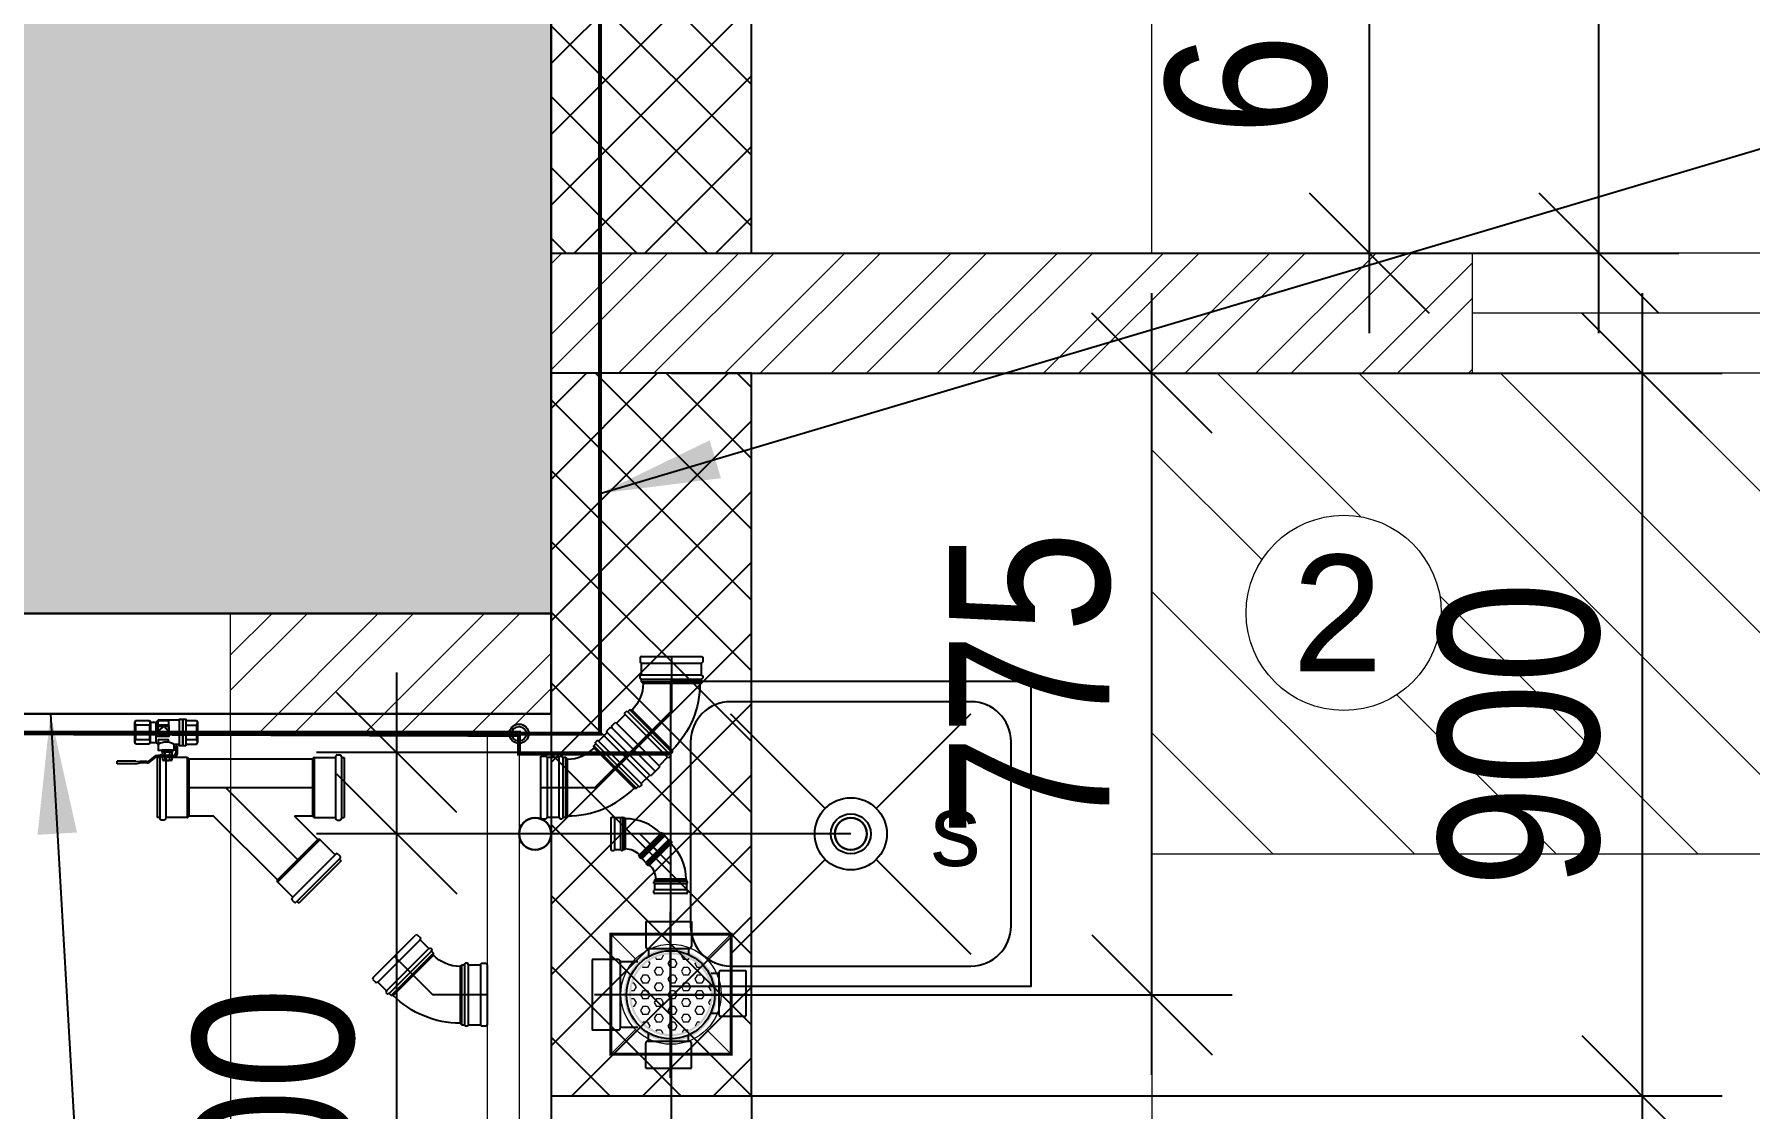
# Model space of a CAD drawing. Header units: inches. Extents: x 5899882 to 5988838, y -468923 to -96891.
# Drawn here: x 5958184 to 5960325, y -377600 to -376259 of the extents above; entities that cross this region are included whole.
import ezdxf

# ---------------------------------------------------------------- set-up
doc = ezdxf.new("R2010")
doc.units = ezdxf.units.IN
doc.header["$MEASUREMENT"] = 0
doc.linetypes.add('1', pattern=[0])
doc.layers.get('Defpoints').update_dxf_attribs({"color": 8})
for name, color, linetype in [('0- SLC ARCH LAYOUT', 7, 'Continuous'), ('0- SLC DIMENSION', 7, 'Continuous'), ('0-SLC-40 MM Waste water pipe', 3, 'Continuous'), ('0-SLC-75MM WASTE PIPE', 6, 'Continuous'), ('0-SLC-DOMESTIC LINE', 5, 'DOMESTIC_LINE'), ('0-SLC-Multi nahani trap', 6, 'Continuous'), ('0-SLC-Raised portion', 1, 'Continuous'), ('0-SLC-Toilet fixture', 5, 'Continuous'), ('P-TEXT', 7, 'Continuous')]:
    doc.layers.add(name, color=color, linetype=linetype)
for name, color, linetype, lineweight in [('0-SLC-100 mm Multi nahani trap jali', 253, 'Continuous', 13), ('ARCL-HATCH-B', 8, 'Continuous', 5), ('ARLC-COL', 8, 'Continuous', 30), ('ARLC-DOOR-W', 8, 'Continuous', 5), ('ARLC-ELE0', 8, 'Continuous', 9), ('ARLC-EXIS.FURN', 8, 'Continuous', 9), ('ARLC-FUR (NOMN)', 8, 'Continuous', 9), ('ARLC-FURN', 8, 'Continuous', 9), ('ARLC-HATCH-C', 8, 'Continuous', 5), ('ARLC-SINK', 8, 'Continuous', 9), ('ARLC-WALL', 8, 'Continuous', 15), ('P-Ball valve', 7, 'Continuous', 0)]:
    doc.layers.add(name, color=color, linetype=linetype, lineweight=lineweight)
doc.styles.add('ARIAL', font='tahoma.ttf')
doc.styles.get("Standard").update_dxf_attribs({"font": 'arial.ttf'})
doc.styles.add('swis cn bt', font='swissc.ttf')
doc.linetypes.add('DOMESTIC_LINE', pattern='A,0.5,-0.2,["DWS",ARIAL,S=0.1,R=0,X=-0.1,Y=-0.05],-0.25', length=0.95)
doc.dimstyles.new('SLC', dxfattribs={"dimtxt": 200, "dimasz": 150, "dimexe": 100, "dimexo": 0, "dimgap": 50, "dimtad": 1, "dimdec": 0, "dimrnd": 5, "dimzin": 1, "dimdsep": 46, "dimtxsty": 'swis cn bt', "dimblk": 'OBLIQUE', "dimcen": 60, "dimdle": 100, "dimclrd": 256, "dimclre": 256, "dimclrt": 256, "dimazin": 0, "dimtfac": 1, "dimtdec": 0, "dimtofl": 0, "dimtmove": 0, "dimatfit": 3, "dimfxl": 0.18, "dimtolj": 1, "dimtzin": 0, "dimarcsym": 0})
pattern_1 = [(45, (-5568073.500000953, 103534.9999999981), (-66.29126073623883, 66.29126073623884), []), (45, (-5568029.305827203, 103534.9999999981), (-66.29126073623883, 66.29126073623884), [])]

# ---------------------------------------------------------------- blocks, each defined once
blk = doc.blocks.new('Hex Nut - 10 mm side')
at = {"color": 0, "linetype": 'Continuous'}
for p, q in [((-7.038128325136582, -6.819083999600023), (-7.038128325136582, 6.819083999599968)), ((-0.6705482651999973, 9.092111736999954), (-6.367580059936572, 9.092111736999954)), ((-0.6705482651999973, 4.546055474799968), (-6.367580059936572, 4.546055474799968)), ((1.42e-14, -6.819083999600023), (0, 6.819083999599968)), ((-0.6705482651999829, -4.546055474800028), (-6.367580059936572, -4.546055474800028)), ((-0.6705482651999829, -9.09211173700001), (-6.367580059936572, -9.092111737000037))]:
    blk.add_line(p, q, dxfattribs=at)
for centre, radius, start, end in [((-2.849807567936564, 6.819083999599968), 4.188320757199996, 147.1327799999998, 212.8672200000001), ((8.709871674863408, -2.84e-14), 15.748, 163.2213499999999, 196.7786500000001), ((-15.74799999999997, -5.68e-14), 15.748, 343.2213499999999, 16.7786500000001), ((-4.188320757200002, 6.819083999599968), 4.188320757199996, 327.1327799999999, 32.86722000000015), ((-2.849807567936508, -6.819083999600023), 4.188320757199996, 147.1327799999998, 212.8672200000001), ((-4.188320757199946, -6.819083999600023), 4.188320757199996, 327.1327799999999, 32.86722000000015)]:
    blk.add_arc(centre, radius, start, end, dxfattribs=at)
blk = doc.blocks.new('balval')
at = {"layer": 'P-TEXT', "color": 7}
for p, q in [((30.723757147789, 164.3797701895237), (31.01263010501862, 262.1922963261604)), ((47.15560209751129, 164.3312414586544), (47.39594662189483, 245.7119226455688)), ((66.8222290277481, 297.7910023331642), (221.9041172266007, 297.3329935371875)), ((83.20554530620574, 281.3106286227703), (226.2986456155777, 280.8880267441273)), ((294.4987572431564, 301.9837716221809), (375.9562641382217, 364.5342525243759)), ((298.8932856321335, 285.538804858923), (380.3507927656174, 348.0892857909203)), ((393.9634455442428, 369.3462457060814), (479.4213310480118, 369.093859910965)), ((398.3579736948014, 352.9012789428234), (479.3728023767471, 352.6620150208473)), ((533.1741045713425, 349.0483497977257), (479.3728023767471, 352.6620150208473)), ((533.2673879861832, 380.6341550052166), (479.4213310480118, 369.093859910965)), ((533.1741045713425, 349.0483497977257), (761.5904105901718, 347.7739222049713)), ((533.2673879861832, 380.6341550052166), (759.7573226690292, 379.7041019797325)), ((759.7573226690292, 379.7041019797325), (761.5904105901718, 347.7739222049713)), ((-218.3392885923386, -125.3169613182544), (-217.6089240312576, 121.9845266640186)), ((-206.4869035482407, 141.117712020874), (-217.6089240312576, 121.9845266640186)), ((-207.1687914133072, -89.76966279745102), (-206.6485863924027, 86.37186834216118)), ((-74.62816059589385, 85.9819678068161), (-206.6485863924027, 86.37186834216118)), ((-74.46647775173187, 140.7278114557266), (-206.4869035482407, 141.117712020874)), ((0.4269787073135376, 144.575077265501), (64.1683257818222, 144.3868277072906)), ((30.723757147789, 164.3797701895237), (47.15560209751129, 164.3312414586544)), ((135.6360200643539, -16.56622946262359), (186.0495094060898, 43.53227385878563)), ((186.0495094060898, 43.53227385878563), (260.0544155836105, -16.9336786866188)), ((260.5264426469803, 142.8947154581547), (285.7536388635635, 120.4979282915592)), ((285.7536388635635, 120.4979282915592), (285.0232745409012, -126.8035596609115)), ((356.6984831094742, 120.288404405117), (285.7536388635635, 120.4979282915592)), ((355.9681190252304, -127.0130835473537), (356.6984831094742, 120.288404405117)), ((367.8205038309097, 139.4215897917747), (356.6984831094742, 120.288404405117)), ((367.1386159658432, -91.4657850265503), (367.6588209867477, 84.6757460832596)), ((535.3833988904953, 84.18039920926094), (367.6588209867477, 84.6757460832596)), ((535.5450817346572, 138.9262428879738), (367.8205038309097, 139.4215897917747)), ((534.8631941080093, -91.96113193035126), (535.3833988904953, 84.18039920926094)), ((535.5450817346572, 138.9262428879738), (546.5538960695266, 119.7276977598667)), ((546.5538960695266, 119.7276977598667), (545.8235317468643, -127.573790192604)), ((-217.9741064310074, -1.666217327117919), (-229.0395239591599, -1.633537441492079)), ((-207.3304740190506, -144.5155064463615), (-218.3392885923386, -125.3169613182544)), ((-75.31004846096037, -144.9054070115089), (-207.3304740190506, -144.5155064463615)), ((-75.14836561679842, -90.15956333279608), (-207.1687914133072, -89.76966279745102)), ((-0.4406226873397828, -149.1949727833271), (257.9528309106827, -149.9580952525139)), ((185.6936508417129, -76.96145755052565), (135.6360200643539, -16.56622946262359)), ((260.0544155836105, -16.9336786866188), (185.6936508417129, -76.96145755052565)), ((259.1354197263718, -149.5148710012436), (285.0232745409012, -126.8035596609115)), ((355.9681190252304, -127.0130835473537), (285.0232745409012, -126.8035596609115)), ((366.9769331216812, -146.2116287052631), (355.9681190252304, -127.0130835473537)), ((534.7015110254289, -146.7069755792618), (366.9769331216812, -146.2116287052631)), ((534.8631941080093, -91.96113193035126), (367.1386159658432, -91.4657850265503)), ((534.7015110254289, -146.7069755792618), (545.8235317468643, -127.573790192604))]:
    blk.add_line(p, q, dxfattribs=at)
for points in [[(259.4955321550369, 143.8099610209465), (259.7092198133469, 216.1646485328674), (64.38201320171356, 216.7415152490139), (64.1683257818222, 144.3868277072906)], [(136.0347672700882, 118.4496504664421), (135.9441863298416, 87.77890703082085), (260.3625818490982, 87.41145780682562), (260.5264426469803, 142.8947154581547), (258.1339617967606, 142.9017812609671)]]:
    blk.add_lwpolyline(points, dxfattribs=at)
for points in [[(85.3098052740097, 216.6797084510327), (215.0080426931381, 216.29666608572), (215.0703390836716, 237.3901866078377), (85.37210142612456, 237.7732289731504)], [(-74.40127885341643, 162.8042221069336), (-38.6677588224411, 162.6986890435219), (-39.62808358669282, -162.4674551784992), (-75.36160337924956, -162.3619221150875)], [(-38.6677588224411, 162.6986890435219), (0.4801622629165652, 162.5830721259117), (-0.4801622629165652, -162.5830721259117), (-39.62808358669282, -162.4674551784992)], [(265.9666591882706, -83.30679619312286), (129.3318389654159, -82.90326777100562), (129.7237764596939, 49.80688819289207), (266.3585969209671, 49.40335977077484)], [(259.8764864206314, -77.18054431676866), (135.4580909013748, -76.81309509277344), (135.813949227333, 43.68063628673553), (260.2323447465896, 43.31318709254264)], [(259.6773723363877, -144.6007289290428), (135.2589765787124, -144.2332797050475), (135.4228371381759, -88.75002205371857), (259.8412328958511, -89.11747127771376)]]:
    blk.add_lwpolyline(points, close=True, dxfattribs=at)
for centre, radius, start, end in [((66.71678268909454, 262.0868500173092), 35.70430802644214, 89.83078684659043, 179.8307868532457), ((83.10009872913359, 245.6064763367176), 35.70430802644214, 89.83078684659043, 179.8307868532457), ((224.0745943784714, 832.3490054607391), 535.0204145067867, 269.7675612214612, 277.5637318207521), ((228.4691225290298, 815.9040386676788), 535.0204145067867, 269.7675612214612, 277.5637318207521), ((393.8579992055893, 333.6420934200287), 35.70430802644214, 89.83078684659043, 120.0919149602036), ((398.2525275945663, 317.1971266269684), 35.70430802644214, 89.83078684659043, 120.0919149602036), ((-124.6908415555954, 42.09405279159546), 93.15361990393204, 151.6197873277567, 208.0417863799496), ((-181.3879803419113, 112.3555080294609), 36.23876032667783, 145.9055133933297, 225.8083647533123), ((162.4240671396255, 312.2998362481594), 194.5481153919255, 239.6655960784881, 299.54462440118), ((259.3412197828294, 141.5597094297409), 1.785215401322135, 48.40122639512991, 123.496198317623), ((449.616565823555, 40.39793053269386), 93.15361990393204, 151.6197873277567, 208.0417863799496), ((392.9194267988205, 110.6593858003616), 36.23876032667783, 145.9055133933297, 225.8083647533123), ((453.1655517816544, 40.38744920492172), 93.15361990393204, 331.6197873277567, 28.04178637994958), ((510.2767091989517, 110.3127903938293), 36.23876032667866, 313.8532089528494, 33.75606031266135), ((-182.062101483345, -115.9020539820194), 36.23876032667783, 133.8532089528495, 213.7560603126613), ((-124.9509440660476, -45.97671276330948), 93.15361990393204, 151.6197873277567, 208.0417863799496), ((257.9581030607223, -148.1728876233101), 1.785215401322135, 269.8307868465905, 311.2603473175367), ((392.2453058958053, -117.5981762111187), 36.23876032667783, 133.8532089528495, 213.7560603126613), ((449.3564633131027, -47.67283502221107), 93.15361990393204, 151.6197873277567, 208.0417863799496), ((452.9054492712019, -47.68331637978554), 93.15361990393204, 331.6197873277567, 28.04178637994958), ((509.6025880575178, -117.9447715878486), 36.23876032667866, 325.9055133933298, 45.80836475331235)]:
    blk.add_arc(centre, radius, start, end, dxfattribs=at)
at = {"layer": 'P-TEXT', "color": 7, "xscale": 6.18499828221724, "yscale": 6.18499828221724, "zscale": 6.18499828221724, "rotation": 269.8307868527402}
for p in [(150.2212203741073, 237.5817077755928), (150.3983093500137, 297.5441741347313)]:
    blk.add_blockref('Hex Nut - 10 mm side', p, dxfattribs=at)
blk = doc.blocks.new('DJK')
for p, q in [((5608908.5, -121232.5000000001), (5609026.680194846, -121350.6801948465)), ((5609090.319805154, -121350.6801948463), (5609208.5, -121232.4999999998)), ((5608908.5, -121532.5), (5609026.680194846, -121414.3198051535)), ((5609090.319805154, -121414.3198051535), (5609208.5, -121532.4999999999))]:
    blk.add_line(p, q)
for radius in [45, 25]:
    blk.add_circle((5609058.5, -121382.5000000001), radius)
at = {"layer": 'ARLC-SINK'}
for p, q in [((5608908.499999859, -121232.4999998838), (5609026.680194706, -121350.6801947302)), ((5609090.319805013, -121350.6801947302), (5609208.499999859, -121232.4999998838)), ((5608908.499999859, -121532.4999998847), (5609026.680194706, -121414.3198050374)), ((5609090.319805013, -121414.3198050374), (5609208.499999859, -121532.4999998847))]:
    blk.add_line(p, q, dxfattribs=at)
blk.add_lwpolyline([(5608833.499999859, -121572.4999998838), (5609283.499999859, -121572.4999998838), (5609283.499999859, -121192.4999998838), (5608833.499999859, -121192.4999998838)], close=True, dxfattribs=at)
blk.add_lwpolyline([(5608908.499999857, -121547.4999998838), (5609208.499999858, -121547.4999998838, 0.4142135623730948), (5609258.499999857, -121497.4999998838), (5609258.499999857, -121267.4999998838, 0.4142135623730948), (5609208.499999858, -121217.4999998838), (5608908.499999856, -121217.4999998838, 0.4142135623730948), (5608858.499999857, -121267.4999998838), (5608858.499999857, -121497.4999998838, 0.414213562373095)], format="xyb", close=True, dxfattribs=at)
for radius in [45, 25]:
    blk.add_circle((5609058.499999859, -121382.4999998838), radius, dxfattribs=at)
blk.add_text('s', height=90, dxfattribs=at).set_placement((5609157.751313711, -121422.577057063))
blk = doc.blocks.new('A$C7CE91767')
at = {"layer": 'ARLC-COL'}
blk.add_lwpolyline([(750.0000000018626, -750.0000000000873), (-499.9999999981374, -750.0000000000873), (-499.9999999981374, -875.0000000000873), (750.0000000018626, -875.0000000000873)], close=True, dxfattribs=at)
blk = doc.blocks.new('A$C250334D4')
at = {"layer": 'ARCL-HATCH-B'}
h = blk.add_hatch(dxfattribs=at)
h.set_pattern_fill('ANSI32', color=256, scale=250)
h.set_pattern_definition(pattern_1)
h.paths.add_polyline_path([(14794.99999983981, -19425.00000000093), (13644.99999904633, -19425.00000000093), (13644.99999904633, -19574.99999999907), (14794.99999983981, -19574.99999999907)])
h = blk.add_hatch(dxfattribs=at)
h.set_pattern_fill('ANSI32', color=256, scale=250)
h.set_pattern_definition(pattern_1)
h.paths.add_polyline_path([(13644.99999904633, -19875), (13244.99999904633, -19875), (13244.99999904633, -20025), (13644.99999904633, -20025)])
at = {"layer": 'ARLC-HATCH-C', "ltscale": 0.1}
blk.add_hatch(color=256, dxfattribs=at).paths.add_polyline_path([(12894.99999904633, -19125), (12894.99999904633, -19875), (13644.99999904633, -19875), (13644.99999904633, -19125)])
at = {"layer": 'ARLC-HATCH-C'}
h = blk.add_hatch(dxfattribs=at)
h.set_pattern_fill('ANSI31', color=256, scale=1000, angle=90, style=0)
h.set_pattern_definition([(135, (-5614681.907642787, 105629.4779882836), (-88.38834764831844, -88.38834764831843), [])])
h.paths.add_polyline_path([(14394.99999904633, -19574.99999999907), (14394.99999904633, -20174.99999999907), (17054.99999904633, -20174.99999999907), (17054.99999904633, -19574.99999999907)])
h.paths.add_polyline_path([(14756.1249632432, -19874.18755328021, -1), (14512.50009562197, -19874.18755328021, -1)], flags=16)
h.paths.add_polyline_path([(19695.0000006333, -20184.99999999907), (19695.0000006333, -19574.99999999907), (18245.0000006333, -19574.99999999907), (18245.0000006333, -20184.99999999907)])
h.paths.add_polyline_path([(18391.00009720894, -19901.68755328021, -1), (18634.62496483018, -19901.68755328021, -1)], flags=16)
h.paths.add_polyline_path([(14533.60997685575, -19983.53296833375), (14719.55385640814, -19983.53296833375), (14719.55385640814, -19764.56545577285), (14533.60997685575, -19764.56545577285)], flags=24)
h.paths.add_polyline_path([(18412.25873354636, -20010.88421323011), (18597.90510289147, -20010.88421323011), (18597.90510289147, -19792.80923129106), (18412.25873354636, -19792.80923129106)], flags=24)
at = {"layer": 'ARLC-COL'}
blk.add_lwpolyline([(13644.99999904633, -19125), (12894.99999904633, -19125), (12894.99999904633, -19875), (13644.99999904633, -19875)], close=True, dxfattribs=at)
at = {"layer": 'ARLC-DOOR-W'}
for p, q in [((15994.99999983888, -19424.99999999696), (14794.99999983981, -19424.99999999748)), ((15994.99999983888, -19499.99999999789), (14794.99999983981, -19499.99999999841)), ((15994.99999983888, -19574.99999999881), (14794.99999983981, -19574.99999999933))]:
    blk.add_line(p, q, dxfattribs=at)
at = {"layer": 'ARLC-DOOR-W', "ltscale": 0.1}
blk.add_line((13604.99999904633, -20025), (13604.99999904633, -21145.00000000186), dxfattribs=at)
at = {"layer": 'ARLC-DOOR-W'}
blk.add_lwpolyline([(13644.99999904633, -20025), (13564.99999904633, -20025), (13564.99999904633, -21145.00000000186), (13644.99999904633, -21145.00000000186)], close=True, dxfattribs=at)
at = {"layer": 'ARLC-ELE0'}
blk.add_line((13244.99999904633, -20025), (13244.99999904633, -21145), dxfattribs=at)
at = {"layer": 'ARLC-EXIS.FURN'}
blk.add_lwpolyline([(14394.99999904633, -20174.99999999907), (17054.99999904633, -20174.99999999907), (17054.99999904633, -19574.99999999907), (14394.99999904633, -19574.99999999907)], close=True, dxfattribs=at)
at = {"layer": 'ARLC-FUR (NOMN)'}
blk.add_circle((14634.31252943259, -19874.18755328021), 121.8124338106163, dxfattribs=at)
at = {"layer": 'ARLC-FURN', "ltscale": 0.1}
blk.add_line((14394.99999904633, -19425.00000000093), (14394.99999904633, -11450.00000000559), dxfattribs=at)
at = {"layer": 'ARLC-FURN'}
blk.add_line((14394.99999904633, -19574.99999999907), (14394.99999904633, -22074.99999999907), dxfattribs=at)
at = {"layer": 'ARLC-WALL', "ltscale": 0.1}
for p, q in [((17145.0000006333, -19425.00000000093), (13644.99999904633, -19425.00000000093)), ((14794.99999983981, -19574.99999999933), (14794.99999983981, -19424.99999999748)), ((17145.0000006333, -19574.99999999907), (13644.99999904633, -19574.99999999907))]:
    blk.add_line(p, q, dxfattribs=at)
at = {"layer": 'ARLC-WALL'}
blk.add_lwpolyline([(13244.99999904633, -19875), (13644.99999904633, -19875), (13644.99999904633, -20025), (13244.99999904633, -20025)], close=True, dxfattribs=at)
at = {"color": 1}
blk.add_blockref('A$C7CE91767', (12894.99999904633, -19125), dxfattribs=at)
at = {"layer": 'ARLC-SINK'}
blk.add_blockref('DJK', (-5595039.421442673, 101232.5000000009), dxfattribs=at)
at = {"layer": 'ARLC-FUR (NOMN)'}
blk.add_text('2', height=145.3833212926984, dxfattribs=at).set_placement((14570.10456228256, -19947.03838290693))
blk = doc.blocks.new('sink22')
at = {"color": 0}
for p, q in [((-149.9999998593703, 149.9999998837011), (-31.81980501301587, 31.81980503734667)), ((-150, 150), (-31.81980515364558, 31.81980515364558)), ((31.81980529427528, 31.81980503746308), (150.0000001406297, 149.9999998840503)), ((31.81980515364558, 31.81980515364558), (150, 150)), ((-149.9999998593703, -150.0000001161243), (-31.81980501301587, -31.81980526965344)), ((-150, -150.0000000009313), (-31.81980515364558, -31.81980515364558)), ((31.81980529427528, -31.81980526971165), (150.0000001406297, -150.0000001160661)), ((31.81980515364558, -31.81980515364558), (150, -150.0000000009313))]:
    blk.add_line(p, q, dxfattribs=at)
blk.add_lwpolyline([(-225, -190), (225, -190), (225, 190), (-225, 190)], close=True, dxfattribs=at)
blk.add_lwpolyline([(-150.000000002794, -165), (149.9999999981374, -165, 0.4142135623730948), (199.999999997206, -115), (199.999999997206, 115, 0.4142135623730948), (149.9999999981374, 165), (-150.0000000037253, 165, 0.4142135623730948), (-200.000000002794, 115), (-200.000000002794, -115, 0.414213562373095)], format="xyb", close=True, dxfattribs=at)
for centre, radius in [((1.406297087669373e-07, -1.162406988441944e-07), 45), ((0, 0), 45), ((1.406297087669373e-07, -1.162406988441944e-07), 25), ((0, 0), 25)]:
    blk.add_circle(centre, radius, dxfattribs=at)
blk = doc.blocks.new('FD COVER')
at = {"layer": '0-SLC-100 mm Multi nahani trap jali'}
h = blk.add_hatch(color=1, dxfattribs=at)
h.paths.add_polyline_path([(52.42478098189464, 6.050435e-10, 1.000000078138127), (-52.42478098084241, 6.050435e-10, 1.000000078138127)])
h.paths.add_polyline_path([(-49.71315437835783, 6.050435e-10, -1), (49.71315437941008, 6.050435e-10, -1)], flags=16)
h = blk.add_hatch(dxfattribs=at)
h.set_pattern_fill('HEX', color=1, scale=45.19377670807633, style=0)
h.set_pattern_definition([(0, (-4759.383808100866, 4380.385599033102), (0, 9.784739682974397), [5.649222088509541, -11.29844417701908]), (120, (-4759.383808100866, 4380.385599033102), (-8.473833134873521, -4.892369841487196), [5.649222088509535, -11.29844417701907]), (59.99999999999999, (-4753.734586012357, 4380.385599033102), (-8.473833134873521, 4.892369841487199), [5.649222088509541, -11.29844417701908])])
h.paths.add_polyline_path([(-49.71315437888396, 0, 1), (49.71315437888396, 0, 1)])
at = {"layer": '0-SLC-100 mm Multi nahani trap jali', "color": 1, "ltscale": 3}
for p, q in [((-75, 75), (-44.19417382415895, 44.19417382415949)), ((75, 75), (44.19417382415923, 44.19417382415923)), ((-44.19417382415922, -44.19417382415922), (-75, -75)), ((44.19417382415949, -44.19417382415895), (75, -75))]:
    blk.add_line(p, q, dxfattribs=at)
at = {"layer": '0-SLC-100 mm Multi nahani trap jali', "color": 1, "ltscale": 3, "const_width": 3.75}
blk.add_lwpolyline([(-75, -75), (75, -75), (75, 75), (-75, 75)], close=True, dxfattribs=at)
at = {"layer": '0-SLC-100 mm Multi nahani trap jali', "color": 1, "ltscale": 3}
blk.add_circle((0, 0), 62.5, dxfattribs=at)
blk = doc.blocks.new('A$C52224D05')
at = {"layer": '0-SLC-Multi nahani trap', "linetype": 'Continuous'}
h = blk.add_hatch(color=256, dxfattribs=at)
h.paths.add_polyline_path([(58.08742602542043, 9.313226e-10, 1.000000078138127), (-57.91257397457957, 9.313226e-10, 1.000000078138127)])
h.paths.add_polyline_path([(-54.91257397457957, 9.313226e-10, -1), (55.08742602542042, 9.313226e-10, -1)], flags=16)
for p, q in [((-25.91600441420451, 91.37098850309849), (-25.91600441420451, 77.78655081707984)), ((31.06073977099732, 91.37098850309849), (-25.91600441420451, 91.37098850309849)), ((0, 103.7312996429391), (0, -103.7312996429391)), ((31.06073977099732, 91.37098850309849), (31.06073977099732, 77.78655081707984)), ((-25.91600441420451, 77.78655081707984), (-25.91600441420451, 60.20819780742749)), ((31.06073977099732, 77.78655081707984), (31.06073977099732, 60.20819780742749)), ((28.73515838012099, 57.88261641003192), (-23.59042301634326, 57.88261641003192)), ((-22.42763231787831, 57.88261641003192), (-22.42763231787831, 50.1803960511461)), ((27.57236768119037, 57.88261641003192), (27.57236768119037, 47.64008797379211)), ((65.49270941643043, 44.00000000046566), (73.99270941829309, 44.00000000046566)), ((73.99270941829309, 44.00000000046566), (97.79270941950381, 44.00000000046566)), ((97.79270941950381, -44), (97.79270941950381, 44.00000000046566)), ((-78.16838792851195, 26.74418604793027), (-93.74269066937269, 26.74418604793027)), ((-93.74269066937269, -30.23255813727156), (-93.74269066937269, 26.74418604793027)), ((-62.57989996718243, 26.74418604793027), (-78.16838792851195, 26.74418604793027)), ((-60.2543185763061, -27.9069767431356), (-60.2543185763061, 24.41860465379432)), ((-60.2543185763061, 23.2558139548637), (-50.5343807558529, 23.2558139548637)), ((41.11180901946499, 41.00000000046565), (62.99270941969007, 41.00000000046565)), ((62.99270941969007, -41.49999999767167), (62.99270941969007, 41.50000000093132)), ((-96.31505834776907, 0), (95.2203417411074, 0)), ((-78.16838792851195, -30.23255813727156), (-93.74269066937269, -30.23255813727156)), ((-62.57989996718243, -30.23255813727156), (-77.72195845888926, -30.23255813727156)), ((-60.2543185763061, -26.74418604420498), (-50.5343807558529, -26.74418604420498)), ((41.11180901946499, -41.00000000046565), (62.99270941969007, -41.00000000046565)), ((-25.91600441420451, -77.78655081707984), (-25.91600441420451, -60.20819780742749)), ((28.73515838012099, -57.88261641003192), (-23.59042301634326, -57.88261641003192)), ((-22.42763231787831, -57.88261641003192), (-22.42763231787831, -50.18039605068043)), ((27.57236768119037, -57.88261641003192), (27.57236768119037, -47.64008797379211)), ((31.06073977099732, -77.78655081707984), (31.06073977099732, -60.20819780742749)), ((65.49270941643043, -44), (73.99270941829309, -44)), ((73.99270941829309, -44), (97.79270941950381, -44)), ((-25.91600441420451, -91.37098850309849), (-25.91600441420451, -77.78655081707984)), ((31.06073977099732, -91.37098850309849), (31.06073977099732, -77.78655081707984)), ((31.06073977099732, -91.37098850309849), (-25.91600441420451, -91.37098850309849))]:
    blk.add_line(p, q, dxfattribs=at)
blk.add_circle((0.0874260249547661, 0), 55, dxfattribs=at)
for centre, radius, start, end in [((-23.59042301634326, 60.20819780742749), 2.325581395348836, 180, 270), ((28.73515838012099, 60.20819780742749), 2.325581395348836, 270, 0), ((65.49270941643043, 41.50000000093132), 2.5, 90, 180), ((-62.57989996718243, 24.41860465379432), 2.325581395348836, 0, 90), ((-62.57989996718243, -27.9069767431356), 2.325581395348836, 270, 0), ((65.49270941643043, -41.49999999767167), 2.5, 180, 270), ((-23.59042301634326, -60.20819780742749), 2.325581395348836, 90, 180), ((28.73515838012099, -60.20819780742749), 2.325581395348836, 0, 90)]:
    blk.add_arc(centre, radius, start, end, dxfattribs=at)
blk = doc.blocks.new('1248')
at = {"color": 0}
for p, q in [((-21.3961457957048, 74.33709508599712), (-74.33522079500837, 21.40265661221929)), ((-15.58175697969273, 68.61844848259352), (-68.61708484450355, 15.58776557364035)), ((-21.3961457957048, 74.33709508599712), (-19.46349067252595, 74.95116761303505)), ((-19.46349067252595, 74.95116761303505), (-14.99072858493309, 70.47801269276533)), ((-15.58175697969273, 68.61844848259352), (-14.99072858493309, 70.47801269276533)), ((-4.898458089097402, 57.9342113021994), (-15.58175697969273, 68.61844848259352)), ((-57.93378595379181, 4.903528393246233), (-4.898458089097402, 57.9342113021994)), ((-1.488584969774819, 54.52403870108536), (-54.52391283423641, 1.493355792248619)), ((-52.08302221598568, -0.9477492038859054), (0.9523056485923008, 52.08293370483443)), ((-52.08302221598568, -0.9477492038859054), (0.9523056485923008, 52.08293370483443)), ((0.8416492305696008, 49.27756771061104), (-49.27764686057343, -0.8373388178879395)), ((-4.898458089097402, 57.9342113021994), (-2.962289048940873, 58.54940032598097)), ((-2.962289048940873, 58.54940032598097), (-0.8732262110570443, 56.46015401044859)), ((-1.488584969774819, 54.52403870108536), (-0.8732262110570443, 56.46015401044859)), ((0.9523056485923008, 52.08293370483443), (-1.488584969774819, 54.52403870108536)), ((0.8416492305696008, 49.27756771061104), (0.9523056485923008, 52.08293370483443)), ((34.24933312076611, -35.43964225519449), (34.25244122289587, 35.43664633517619)), ((34.25244122289587, 35.43664633517619), (36.1580692374846, 37.49841844127514)), ((36.1580692374846, 37.49841844127514), (36.15478030010127, -37.50158148654737)), ((36.1580692374846, 37.49841844127514), (36.15478030010127, -37.50158148654737)), ((36.1580692374846, 37.49841844127514), (39.61016123718582, 37.49826705839951)), ((39.60687229956965, -37.50173286930658), (39.61016123718582, 37.49826705839951)), ((39.61016123718582, 37.49826705839951), (40.54423521808348, 39.30234980932437)), ((43.49874577869194, 39.302220246871), (40.54423521808348, 39.30234980932437)), ((44.43266152730211, 37.49805557949004), (43.49874577869194, 39.302220246871)), ((44.43266152730211, 37.49805557949004), (44.42937258980236, -37.50194434798323)), ((44.43266152730211, 37.49805557949004), (59.54179028223734, 37.49739300657529)), ((59.53850134497043, -37.50260692124721), (59.54179028223734, 37.49739300657529)), ((59.54179028223734, 37.49739300657529), (60.47586426325143, 39.30147575761657)), ((66.82376651617233, 39.30119738634676), (60.47586426325143, 39.30147575761657)), ((66.82376651617233, 39.30119738634676), (67.75768226652872, 37.49703271919861)), ((67.75439332914539, -37.50296720850747), (67.75768226652872, 37.49703271919861)), ((-74.33522079500837, 21.40265661221929), (-75.04170177713968, 19.46141865232494)), ((-75.04170177713968, 19.46141865232494), (-70.55325388605706, 14.97257655137218)), ((-68.61708484450355, 15.58776557364035), (-70.55325388605706, 14.97257655137218)), ((-57.93378595379181, 4.903528393246233), (-68.61708484450355, 15.58776557364035)), ((-57.93378595379181, 4.903528393246233), (-58.54914471390657, 2.967413085396401)), ((-58.54914471390657, 2.967413085396401), (-56.46008187602274, 0.878166769980453)), ((-54.52391283423641, 1.493355792248619), (-56.46008187602274, 0.878166769980453)), ((-52.08302221598568, -0.9477492038859054), (-54.52391283423641, 1.493355792248619)), ((-49.27764686057343, -0.8373388178879395), (-52.08302221598568, -0.9477492038859054)), ((34.24933312076611, -35.43964225519449), (36.15478030010127, -37.50158148654737)), ((36.15478030010127, -37.50158148654737), (39.60687229956965, -37.50173286930658)), ((39.60687229956965, -37.50173286930658), (40.54078805027528, -39.30589753657114)), ((43.49529861088377, -39.30602709925734), (40.54078805027528, -39.30589753657114)), ((44.42937258980236, -37.50194434798323), (43.49529861088377, -39.30602709925734)), ((44.42937258980236, -37.50194434798323), (59.53850134497043, -37.50260692124721)), ((59.53850134497043, -37.50260692124721), (60.47241709521038, -39.30677158816252)), ((66.8203193481313, -39.30704995943235), (60.47241709521038, -39.30677158816252)), ((67.75439332914539, -37.50296720850747), (66.8203193481313, -39.30704995943235))]:
    blk.add_line(p, q, dxfattribs=at)
at = {"color": 8}
blk.add_lwpolyline([(-47.86568329529837, 47.8698758491082), (0, 0), (67.75603779789526, -0.0029672445962206)], dxfattribs=at)
at = {"color": 0}
for major_axis, ratio, start_param, end_param in [((0.0007284844286851, 47.25085910002532), 0.9999998811360696, 2.3561660550722, 3.141564218468798), ((0.0048137524652744, 118.1271476661954), 0.9999998811396335, 2.356191388299226, 3.141589551693978)]:
    blk.add_ellipse((34.25451329140924, 82.68750539550092), major_axis=major_axis, ratio=ratio, start_param=start_param, end_param=end_param, dxfattribs=at)
blk = doc.blocks.new('A$C23A5667F')
at = {"color": 0}
for p, q in [((-192.6913607968017, 121.9806826775893), (-121.9806826785207, 192.6913607963361)), ((-190.9235938440542, 117.8558931206353), (-117.8558931215666, 190.9235938433558)), ((-183.8525260319001, 110.784825308714), (-110.7848253096454, 183.8525260314345)), ((-119.0344044235535, 189.7450825413689), (-121.9806826785207, 192.6913607963361)), ((-110.784825310111, 187.3880599373951), (-114.3203592158388, 190.9235938433558)), ((-86.8694213014096, 157.580099419225), (-111.9633366118651, 182.6740147294476)), ((-157.3360217374283, 86.62534361844881), (-86.62534361938015, 157.3360217371955)), ((-153.8004878314677, 86.62534361844881), (-86.62534361891448, 153.8004878307692)), ((-86.62534361914732, 156.9908437686972), (-86.62534361891448, 153.8004878307692)), ((-86.62534361891448, 153.8004878307692), (19.67514421232045, 47.49999999953433)), ((-189.7450825420674, 119.0344044226222), (-192.6913607968017, 121.9806826775893)), ((-187.3880599383264, 110.784825308714), (-190.9235938440542, 114.3203592146747)), ((-157.5800994199235, 86.86942130047831), (-182.6740147301461, 111.9633366107009)), ((-156.99084376893, 86.62534361844881), (-153.8004878314677, 86.62534361844881)), ((-153.8004878314677, 86.62534361844881), (-114.6751442127861, 47.49999999953433)), ((-193.3345188032836, 50.00000000046566), (-197.5011854700278, 50.00000000046566)), ((-197.5011854716576, -49.99999999953434), (-197.5011854700278, 50.00000000046566)), ((-193.3345188049134, -51.66666666604577), (-193.3345188032836, 51.66666666744276)), ((-185.8345188032835, 54.16666666697711), (-190.8345188032835, 54.16666666697711)), ((-183.3345188049134, -51.66666666604577), (-183.3345188030507, 51.66666666697711)), ((-147.846363438759, 50), (-183.3345188032835, 50.00000000046566)), ((-147.5011854716576, -50), (-147.5011854700278, 50)), ((-147.2571077877655, 49.75592231750488), (-145.0011854700278, 47.49999999953433)), ((-145.0011854716576, -47.5), (-145.0011854700278, 47.49999999953433)), ((63.43635557335801, 49.75592231750488), (61.1804332556203, 47.49999999953433)), ((61.18043325725011, -47.5), (61.1804332556203, 47.49999999953433)), ((63.68043325701727, -50), (63.6804332556203, 50)), ((64.02561122435145, 50), (99.51376658864321, 50.00000000046566)), ((99.513766590273, -51.66666666604577), (99.51376658864321, 51.66666666697711)), ((102.013766588876, 54.16666666697711), (107.0137665886432, 54.16666666697711)), ((109.513766590273, -51.66666666604577), (109.5137665891088, 51.66666666744276)), ((109.5137665891088, 50.00000000046566), (113.6804332556203, 50.00000000046566)), ((113.6804332570173, -49.99999999953434), (113.6804332556203, 50.00000000046566)), ((-193.3345188049134, -49.99999999953434), (-197.5011854716576, -49.99999999953434)), ((-185.8345188049134, -54.16666666604577), (-190.8345188051462, -54.16666666604577)), ((-147.846363440156, -50), (-183.3345188049134, -49.99999999953434)), ((-147.2571077893953, -49.75592231750488), (-145.0011854716576, -47.5)), ((63.436355574755, -49.75592231750488), (61.18043325725011, -47.5)), ((64.0256112255156, -50), (99.513766590273, -49.99999999953434)), ((102.013766590273, -54.16666666604577), (107.0137665905058, -54.16666666604577)), ((109.513766590273, -49.99999999953434), (113.6804332570173, -49.99999999953434))]:
    blk.add_line(p, q, dxfattribs=at)
at = {"color": 8}
for points in [[(-120.2129157250747, 120.212915724609), (0, 0)], [(61.18043325631878, 0), (-145.0011854709591, 0)]]:
    blk.add_lwpolyline(points, dxfattribs=at)
at = {"color": 0}
for points in [[(-145.0011854700278, 47.49999999953433), (-114.6751442127861, 47.49999999953433)], [(19.67514421232045, 47.49999999953433), (61.1804332556203, 47.49999999953433)], [(61.18043325725011, -47.5), (-145.0011854716576, -47.5)]]:
    blk.add_lwpolyline(points, dxfattribs=at)
for centre, radius, start, end in [((-116.0881261685863, 189.1558268903754), 2.499999999997462, 45.00000000943295, 134.999999990567), ((-112.5525922628585, 185.6202929848804), 2.499999999997462, 314.999999990567, 45.00000000943295), ((-87.45867695240305, 156.9908437686972), 0.8333333333324889, 0, 45.00000000943295), ((-189.1558268910739, 116.088126167655), 2.499999999997462, 134.999999990567, 225.000000009433), ((-185.6202929851133, 112.5525922616944), 2.499999999997462, 225.000000009433, 314.999999990567), ((-156.99084376893, 87.45867695193735), 0.8333333333324889, 225.000000009433, 270), ((-190.8345188032835, 51.66666666697711), 2.499999999997462, 90, 180), ((-185.8345188032835, 51.66666666697711), 2.499999999997462, 0, 90), ((-147.846363438759, 49.16666666651146), 0.8333333333324889, 45.00000000943295, 90), ((64.02561122435145, 49.16666666651146), 0.8333333333324889, 90, 134.999999990567), ((102.013766588876, 51.66666666697711), 2.499999999997462, 90, 180), ((107.013766588876, 51.66666666697711), 2.499999999997462, 0, 90), ((-190.8345188049134, -51.66666666604577), 2.499999999997462, 180, 270), ((-185.8345188049134, -51.66666666604577), 2.499999999997462, 270, 0), ((-147.846363440156, -49.16666666651146), 0.8333333333324889, 270, 314.999999990567), ((64.0256112255156, -49.16666666651146), 0.8333333333324889, 225.000000009433, 270), ((102.013766590273, -51.66666666604577), 2.499999999997462, 180, 270), ((107.013766590273, -51.66666666604577), 2.499999999997462, 270, 0)]:
    blk.add_arc(centre, radius, start, end, dxfattribs=at)
blk = doc.blocks.new('_OBLIQUE')
at = {"color": 0, "linetype": 'ByBlock'}
blk.add_line((-0.5, -0.5), (0.5, 0.5), dxfattribs=at)
blk = doc.blocks.new('*D397')
at = {"layer": '0- SLC DIMENSION', "lineweight": -2, "transparency": 16777216}
for p, q in [((5960136.5, -376631.9092889309), (5960136.5, -368456.9092889337)), ((5959078.868082939, -368556.9092889337), (5960236.5, -368556.9092889337)), ((5959078.868085954, -376531.9092889309), (5960236.5, -376531.9092889309))]:
    blk.add_line(p, q, dxfattribs=at)
at = {"layer": 'Defpoints', "color": 0, "transparency": 16777216}
for p in [(5959078.868082939, -368556.9092889337), (5960136.5, -368556.9092889337), (5959078.868085954, -376531.9092889309)]:
    blk.add_point(p, dxfattribs=at)
at = {"layer": '0- SLC DIMENSION', "lineweight": -2, "transparency": 16777216, "xscale": 150, "yscale": 150, "zscale": 150}
for p, rotation in [((5960136.5, -368556.9092889337), 90), ((5960136.5, -376531.9092889309), 270)]:
    blk.add_blockref('_OBLIQUE', p, dxfattribs=dict(at, rotation=rotation))
at = {"layer": '0- SLC DIMENSION', "transparency": 16777216, "insert": (5959983.837662337, -372544.4092889313), "char_height": 200, "attachment_point": 5, "rotation": 90, "style": 'swis cn bt'}
blk.add_mtext('\\A1;7975', dxfattribs=at)
blk = doc.blocks.new('*D400')
at = {"layer": '0- SLC DIMENSION', "lineweight": -2, "transparency": 16777216}
for p, q in [((5959850, -375756.2745046025), (5959850, -376631.9092889309)), ((5958978.866175253, -375856.2745046025), (5959950, -375856.2745046025)), ((5958978.997226456, -376531.9092889309), (5959950, -376531.9092889309))]:
    blk.add_line(p, q, dxfattribs=at)
at = {"layer": 'Defpoints', "color": 0, "transparency": 16777216}
for p in [(5958978.866175253, -375856.2745046025), (5958978.997226456, -376531.9092889309), (5959850, -376531.9092889309)]:
    blk.add_point(p, dxfattribs=at)
at = {"layer": '0- SLC DIMENSION', "lineweight": -2, "transparency": 16777216, "xscale": 150, "yscale": 150, "zscale": 150}
for p, rotation in [((5959850, -375856.2745046025), 90), ((5959850, -376531.9092889309), 270)]:
    blk.add_blockref('_OBLIQUE', p, dxfattribs=dict(at, rotation=rotation))
at = {"layer": '0- SLC DIMENSION', "transparency": 16777216, "insert": (5959697.337662337, -376194.0918967657), "char_height": 200, "attachment_point": 5, "rotation": 90, "style": 'swis cn bt'}
blk.add_mtext('\\A1;675', dxfattribs=at)
blk = doc.blocks.new('*D401')
at = {"layer": '0- SLC DIMENSION', "lineweight": -2, "transparency": 16777216}
for p, q in [((5959578.866172347, -377557.830730672), (5959578.866172347, -376581.9092889291)), ((5958979.031277834, -376681.9092889291), (5959678.866172347, -376681.9092889291)), ((5958978.588313933, -377457.830730672), (5959678.866172347, -377457.830730672))]:
    blk.add_line(p, q, dxfattribs=at)
at = {"layer": 'Defpoints', "color": 0, "transparency": 16777216}
for p in [(5958979.031277834, -376681.9092889291), (5959578.866172347, -376681.9092889291), (5958978.588313933, -377457.830730672)]:
    blk.add_point(p, dxfattribs=at)
at = {"layer": '0- SLC DIMENSION', "lineweight": -2, "transparency": 16777216, "xscale": 150, "yscale": 150, "zscale": 150}
for p, rotation in [((5959578.866172347, -376681.9092889291), 90), ((5959578.866172347, -377457.830730672), 270)]:
    blk.add_blockref('_OBLIQUE', p, dxfattribs=dict(at, rotation=rotation))
at = {"layer": '0- SLC DIMENSION', "transparency": 16777216, "insert": (5959426.853185334, -377069.8700097995), "char_height": 200, "attachment_point": 5, "rotation": 90, "style": 'swis cn bt'}
blk.add_mtext('\\A1;775', dxfattribs=at)
blk = doc.blocks.new('*D402')
at = {"layer": '0- SLC DIMENSION', "lineweight": -2, "transparency": 16777216}
for p, q in [((5960190.5, -376581.9092889291), (5960190.5, -377683.8293393007)), ((5959078.868086908, -376681.9092889291), (5960290.5, -376681.9092889291)), ((5959078.868086908, -377583.8293393007), (5960290.5, -377583.8293393007))]:
    blk.add_line(p, q, dxfattribs=at)
at = {"layer": 'Defpoints', "color": 0, "transparency": 16777216}
for p in [(5959078.868086908, -376681.9092889291), (5959078.868086908, -377583.8293393007), (5960190.5, -377583.8293393007)]:
    blk.add_point(p, dxfattribs=at)
at = {"layer": '0- SLC DIMENSION', "lineweight": -2, "transparency": 16777216, "xscale": 150, "yscale": 150, "zscale": 150}
for p, rotation in [((5960190.5, -376681.9092889291), 90), ((5960190.5, -377583.8293393007), 270)]:
    blk.add_blockref('_OBLIQUE', p, dxfattribs=dict(at, rotation=rotation))
at = {"layer": '0- SLC DIMENSION', "transparency": 16777216, "insert": (5960037.837662337, -377132.8693141139), "char_height": 200, "attachment_point": 5, "rotation": 90, "style": 'swis cn bt'}
blk.add_mtext('\\A1;900', dxfattribs=at)
blk = doc.blocks.new('*D403')
at = {"layer": '0- SLC DIMENSION', "lineweight": -2, "transparency": 16777216}
for p, q in [((5958828.866176317, -377457.830730672), (5958828.866176317, -378220)), ((5958978.588313933, -377457.830730672), (5958978.588313933, -378220)), ((5958828.866176317, -378120), (5959078.588313933, -378120)), ((5958978.588313933, -378120), (5959811.463574944, -378120))]:
    blk.add_line(p, q, dxfattribs=at)
at = {"layer": 'Defpoints', "color": 0, "transparency": 16777216}
for p in [(5958828.866176317, -377457.830730672), (5958978.588313933, -377457.830730672), (5958828.866176317, -378120)]:
    blk.add_point(p, dxfattribs=at)
at = {"layer": '0- SLC DIMENSION', "lineweight": -2, "transparency": 16777216, "xscale": 150, "yscale": 150, "zscale": 150, "rotation": 180}
blk.add_blockref('_OBLIQUE', (5958828.866176317, -378120), dxfattribs=at)
at = {"layer": '0- SLC DIMENSION', "lineweight": -2, "transparency": 16777216, "xscale": 150, "yscale": 150, "zscale": 150}
blk.add_blockref('_OBLIQUE', (5958978.588313933, -378120), dxfattribs=at)
at = {"layer": '0- SLC DIMENSION', "transparency": 16777216, "insert": (5959578.866172347, -377967.3376623376), "char_height": 200, "attachment_point": 5, "style": 'swis cn bt'}
blk.add_mtext('\\A1;150', dxfattribs=at)
blk = doc.blocks.new('*D404')
at = {"layer": '0- SLC DIMENSION', "lineweight": -2, "transparency": 16777216}
for p, q in [((5958828.866176317, -377583.8293393026), (5958828.866176317, -378524.5)), ((5959078.868086908, -377583.8293393007), (5959078.868086908, -378524.5)), ((5958728.866176317, -378424.5), (5959078.868086908, -378424.5)), ((5959078.868086908, -378424.5), (5959701.335619375, -378424.5))]:
    blk.add_line(p, q, dxfattribs=at)
at = {"layer": 'Defpoints', "color": 0, "transparency": 16777216}
for p in [(5958828.866176317, -377583.8293393026), (5959078.868086908, -377583.8293393007), (5959078.868086908, -378424.5)]:
    blk.add_point(p, dxfattribs=at)
at = {"layer": '0- SLC DIMENSION', "lineweight": -2, "transparency": 16777216, "xscale": 150, "yscale": 150, "zscale": 150, "rotation": 180}
blk.add_blockref('_OBLIQUE', (5958828.866176317, -378424.5), dxfattribs=at)
at = {"layer": '0- SLC DIMENSION', "lineweight": -2, "transparency": 16777216, "xscale": 150, "yscale": 150, "zscale": 150}
blk.add_blockref('_OBLIQUE', (5959078.868086908, -378424.5), dxfattribs=at)
at = {"layer": '0- SLC DIMENSION', "transparency": 16777216, "insert": (5959465.101853142, -378271.7077922078), "char_height": 200, "attachment_point": 5, "style": 'swis cn bt'}
blk.add_mtext('\\A1;250', dxfattribs=at)
blk = doc.blocks.new('*D632')
at = {"layer": '0- SLC DIMENSION', "lineweight": -2, "transparency": 16777216}
for p, q in [((5958636, -377055.3056240609), (5958636, -377256.9092889291)), ((5958980.061548586, -377155.3056240609), (5958536, -377155.3056240609)), ((5959202.944730628, -377256.9092889291), (5958536, -377256.9092889291)), ((5958636, -377256.9092889291), (5958636, -377872.1040941239))]:
    blk.add_line(p, q, dxfattribs=at)
at = {"layer": 'Defpoints', "color": 0, "transparency": 16777216}
for p in [(5958980.061548586, -377155.3056240609), (5958636, -377256.9092889291), (5959202.944730628, -377256.9092889291)]:
    blk.add_point(p, dxfattribs=at)
at = {"layer": '0- SLC DIMENSION', "lineweight": -2, "transparency": 16777216, "xscale": 150, "yscale": 150, "zscale": 150}
for p, rotation in [((5958636, -377155.3056240609), 90), ((5958636, -377256.9092889291), 270)]:
    blk.add_blockref('_OBLIQUE', p, dxfattribs=dict(at, rotation=rotation))
at = {"layer": '0- SLC DIMENSION', "transparency": 16777216, "insert": (5958483.337662337, -377639.5066915256), "char_height": 200, "attachment_point": 5, "rotation": 90, "style": 'swis cn bt'}
blk.add_mtext('\\A1;100', dxfattribs=at)

msp = doc.modelspace()

# ---------------------------------------------------------------- block references
at = {"layer": '0- SLC ARCH LAYOUT'}
msp.add_blockref('A$C250334D4', (5945183.866173301, -357106.90928893), dxfattribs=at)

# ---------------------------------------------------------------- next in the draw order: hatches: boundary and pattern name
at = {"layer": '0-SLC-Raised portion'}
h = msp.add_hatch(dxfattribs=at)
h.set_pattern_fill('ANSI37', color=256, scale=500, angle=360)
h.set_pattern_definition([(44.99999999999994, (5353259.684019093, 2404469.82546753), (-44.19417382415921, 44.19417382415923), []), (134.9999999999999, (5353259.684019093, 2404469.82546753), (-44.19417382415923, -44.19417382415921), [])])
h.paths.add_polyline_path([(5959078.868085954, -376531.90928893), (5959078.868082939, -368556.9092889337), (5958828.866172347, -368556.9092889356), (5958828.866175363, -376531.9092889319)])
h = msp.add_hatch(dxfattribs=at)
h.set_pattern_fill('ANSI37', color=256, scale=500, angle=180)
h.set_pattern_definition([(224.9999999999999, (6564648.05024318, -3153440.484144686), (44.1941738241592, -44.19417382415924), []), (314.9999999999999, (6564648.05024318, -3153440.484144686), (44.19417382415924, 44.1941738241592), [])])
h.paths.add_polyline_path([(5958828.866176317, -376681.9092889309), (5958828.866176317, -377583.8293393026), (5959078.868086908, -377583.8293393007), (5959078.868086908, -376681.9092889291)])

# ---------------------------------------------------------------- next in the draw order: linework, layer by layer
at = {"layer": '0-SLC-40 MM Waste water pipe', "lineweight": 30}
for centre in [(5958808.8661753, -377256.9004897128), (5959202.944691719, -377256.9004896962)]:
    msp.add_circle(centre, 19.9999999994761, dxfattribs=at)
at = {"layer": '0-SLC-DOMESTIC LINE', "color": 5, "linetype": '1', "const_width": 5}
for points in [[(5958788.866172347, -377131.90928893), (5958890, -377131.90928893), (5958890, -368739.5), (5958788.866172347, -368739.5), (5959002.944730485, -368739.5)], [(5957864.982012173, -377130.3846404512), (5957864.982012173, -377130.3846404512), (5958788.866172345, -377130.3846692946), (5958788.866172349, -377156.9092889281), (5958978.866172347, -377156.9092889281)]]:
    msp.add_lwpolyline(points, dxfattribs=at)
at = {"layer": '0-SLC-DOMESTIC LINE', "color": 5, "linetype": '1'}
for radius in [12, 9]:
    msp.add_circle((5958788.866172347, -377131.90928893), radius, dxfattribs=at)
at = {"layer": '0-SLC-Raised portion'}
for points in [[(5959078.868085954, -376531.90928893), (5959078.868082939, -368556.9092889337), (5958828.866172347, -368556.9092889356), (5958828.866175363, -376531.9092889319)], [(5958828.866176317, -376681.9092889309), (5958828.866176317, -377583.8293393026), (5959078.868086908, -377583.8293393007), (5959078.868086908, -376681.9092889291)]]:
    msp.add_lwpolyline(points, close=True, dxfattribs=at)

# ---------------------------------------------------------------- next in the draw order: block references
at = {"layer": '0-SLC-100 mm Multi nahani trap jali', "lineweight": -3, "rotation": 180}
msp.add_blockref('FD COVER', (5958978.566623191, -377457.1142976837), dxfattribs=at)
at = {"layer": '0-SLC-40 MM Waste water pipe', "lineweight": 30}
for p, xscale, yscale, zscale, rotation in [((5958939.712483447, -377256.9031335617), 0.53336504783528, 0.53336504783528, 0.53336504783528, 179.9982559995067), ((5958978.006141378, -377295.2024771169), -0.5333650478352798, 0.5333650478352798, 0.5333650478352798, 89.99323768151929)]:
    msp.add_blockref('1248', p, dxfattribs=dict(at, xscale=xscale, yscale=yscale, zscale=zscale, rotation=rotation))
at = {"layer": '0-SLC-75MM WASTE PIPE'}
for name, p, xscale, yscale, zscale, rotation in [('1248', (5958979.111488571, -377103.2195715386), -1.000059464691146, 1.000059464691146, 1.000059464691146, 44.99743819494422), ('1248', (5958883.28420054, -377199.0466948556), 1.000059464691146, 1.000059464691146, 1.000059464691146, 45.00246332100692), ('A$C23A5667F', (5958422.410798489, -377199.0653816283), 0.75, 0.75, 0.75, 179.9994501132428), ('1248', (5958681.166883733, -377457.8235855158), -1.000059464691146, 1.000059464691146, 1.000059464691146, 314.9972130369184)]:
    msp.add_blockref(name, p, dxfattribs=dict(at, xscale=xscale, yscale=yscale, zscale=zscale, rotation=rotation))
at = {"layer": '0-SLC-Multi nahani trap', "linetype": 'Continuous', "extrusion": (0, 0, -1), "xscale": -1, "zscale": -1, "rotation": 179.9999999994383}
msp.add_blockref('A$C52224D05', (-5958978.04095563, -377457.830730672), dxfattribs=at)
at = {"layer": '0-SLC-Toilet fixture', "color": 140}
msp.add_blockref('sink22', (5959202.944730488, -377256.9092888129), dxfattribs=at)
at = {"layer": 'P-Ball valve', "lineweight": 50, "xscale": 0.10247897088, "yscale": 0.10247897088, "zscale": 0.10247897088, "rotation": 180}
msp.add_blockref('balval', (5958365.10465924, -377130.3846692948), dxfattribs=at)

# ---------------------------------------------------------------- next in the draw order: dimensions: what is measured, and where the dimension line sits
at = {"layer": '0- SLC DIMENSION', "color": 1}
for base, p1, p2, picture, middle in [((5960136.5, -368556.9092889337), (5959078.868085954, -376531.9092889309), (5959078.868082939, -368556.9092889337), '*D397', (5959983.837662337, -372544.4092889313)), ((5959850, -376531.9092889309), (5958978.866175253, -375856.2745046025), (5958978.997226456, -376531.9092889309), '*D400', (5959697.337662337, -376194.0918967657)), ((5959578.866172347, -376681.9092889291), (5958978.588313933, -377457.830730672), (5958979.031277834, -376681.9092889291), '*D401', (5959426.853185334, -377069.8700097995)), ((5958636, -377256.9092889291), (5958980.061548586, -377155.3056240609), (5959202.944730628, -377256.9092889291), '*D632', (5958483.337662337, -377639.5066915256))]:
    dim = msp.add_linear_dim(base=base, p1=p1, p2=p2, angle=90, dimstyle='SLC', dxfattribs=at)
    dim.commit()
    dim.dimension.update_dxf_attribs({"geometry": picture, "text_midpoint": middle})
dim = msp.add_aligned_dim(p1=(5959078.868086908, -376681.9092889291), p2=(5959078.868086908, -377583.8293393007), distance=1111.6319130919874, dimstyle='SLC', dxfattribs=at)
dim.commit()
dim.dimension.update_dxf_attribs({"geometry": '*D402', "text_midpoint": (5960037.837662337, -377132.8693141139)})
dim = msp.add_linear_dim(base=(5958828.866176317, -378120), p1=(5958978.588313933, -377457.830730672), p2=(5958828.866176317, -377457.830730672), dimstyle='SLC', dxfattribs=at)
dim.commit()
dim.dimension.update_dxf_attribs({"geometry": '*D403', "text_midpoint": (5959578.866172347, -378120), "dimtype": 160})
dim = msp.add_linear_dim(base=(5959078.868086908, -378424.5), p1=(5958828.866176317, -377583.8293393026), p2=(5959078.868086908, -377583.8293393007), dimstyle='SLC', dxfattribs=at)
dim.commit()
dim.dimension.update_dxf_attribs({"geometry": '*D404', "text_midpoint": (5959465.101853142, -378271.7077922078)})

# ---------------------------------------------------------------- next in the draw order: leaders
at = {"layer": '0-SLC-DOMESTIC LINE', "linetype": '1'}
for points in [[(5958890, -376832.0266068013), (5960490.491424457, -376356.4358957369), (5961169.457064246, -376356.4358957369)], [(5958203.866172349, -377106.9092889301), (5958302.5, -378814.5000000001), (5959578.866172347, -378814.5000000001)]]:
    msp.add_leader(points, dimstyle='SLC', override={"dimgap": 50, "dimtad": 0, "dimfxlon": 1}, dxfattribs=at)

doc.saveas('drawing.dxf')
